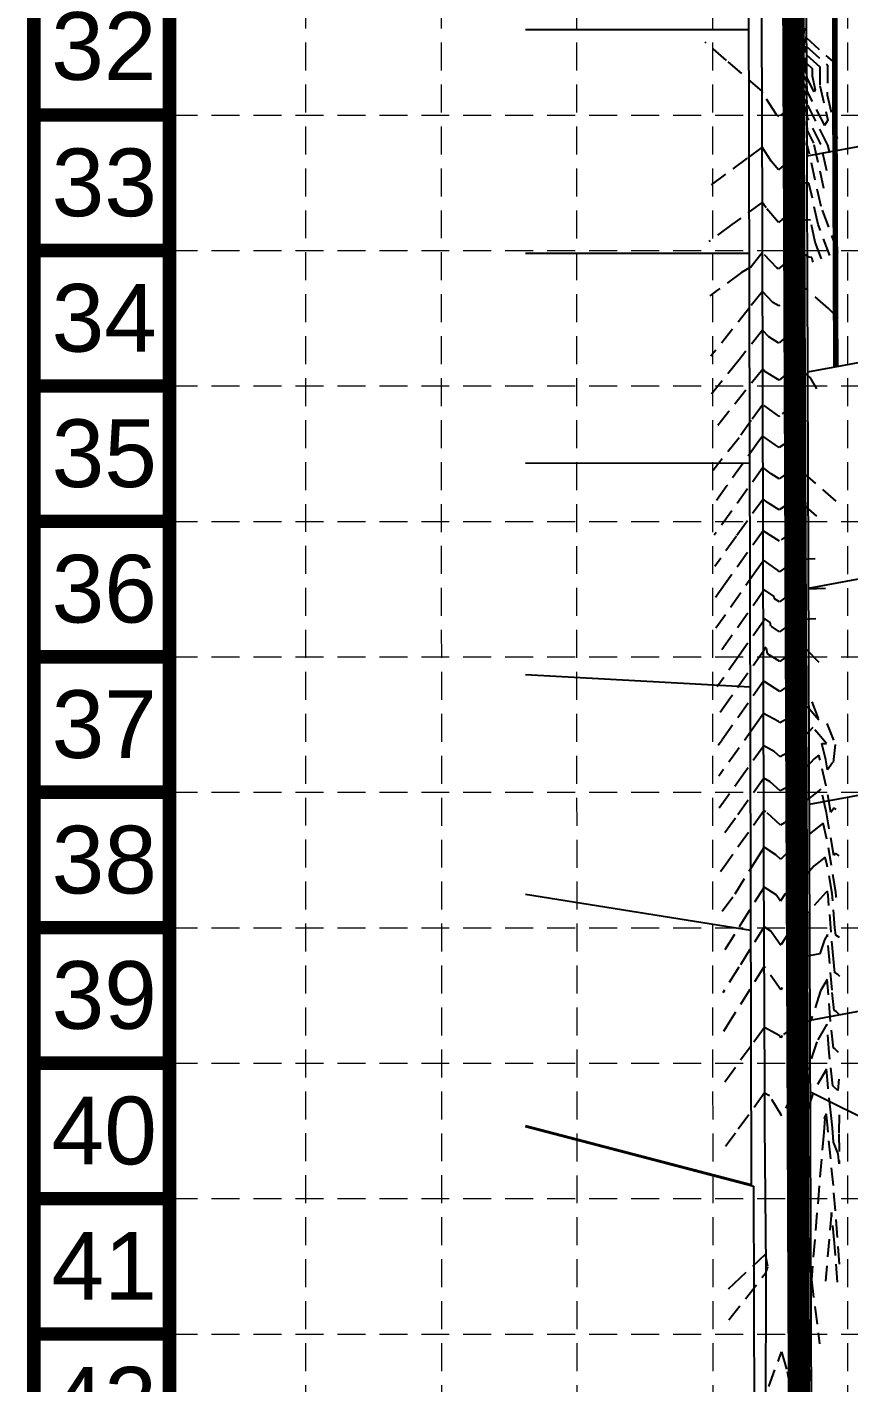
# Model space of a CAD drawing. Header units: feet. Extents: x 4586 to 6528, y 2127 to 5231.
# Drawn here: x 4585.7 to 4879.3, y 3177.6 to 3662.3 of the extents above; entities that cross this region are included whole.
import ezdxf
from ezdxf.enums import TextEntityAlignment as Align

# ---------------------------------------------------------------- set-up
doc = ezdxf.new("R2010")
doc.units = ezdxf.units.FT
doc.header["$LTSCALE"] = 80
doc.header["$MEASUREMENT"] = 0
for name, pattern in [('HIDDEN', [0.375, 0.25, -0.125]), ('PHANTOM2', [1.25, 0.625, -0.125, 0.125, -0.125, 0.125, -0.125]), ('TIGHT', [0.12, 0.08, -0.04])]:
    doc.linetypes.add(name, pattern=pattern)
for name, color, linetype in [('BASE', 7, 'CONTINUOUS'), ('CONT-MJR', 9, 'TIGHT'), ('CONT-MNR', 8, 'TIGHT'), ('FAIRWAY', 8, 'CONTINUOUS'), ('GRID', 254, 'HIDDEN'), ('LIMITS OF DISTURBANCE', 1, 'HIDDEN'), ('LOTS', 8, 'CONTINUOUS'), ('P-RW', 161, 'TIGHT'), ('PROPERTY', 7, 'PHANTOM2'), ('ROAD-LINE', 60, 'CONTINUOUS'), ('SHORES', 8, 'CONTINUOUS')]:
    doc.layers.add(name, color=color, linetype=linetype)
doc.styles.get("Standard").update_dxf_attribs({"font": 'ARIAL.TTF', "height": 6.4})

msp = doc.modelspace()

# ---------------------------------------------------------------- linework, layer by layer
at = {"layer": 'BASE', "const_width": 4.84}
for points in [[(6525.11, 2129.65), (6525.11, 5228.91), (4588.08, 5228.91), (4588.08, 2129.65)], [(6476.69, 2178.08), (6476.69, 5180.48), (4636.51, 5180.48), (4636.51, 2178.08)]]:
    msp.add_lwpolyline(points, close=True, dxfattribs=at)
for points in [[(4636.51, 3630.86), (4588.08, 3630.86)], [(4636.51, 3582.43), (4588.08, 3582.43)], [(4636.51, 3534), (4588.08, 3534)], [(4636.51, 3485.58), (4588.08, 3485.58)], [(4636.51, 3437.15), (4588.08, 3437.15)], [(4636.51, 3388.73), (4588.08, 3388.73)], [(4636.51, 3340.3), (4588.08, 3340.3)], [(4636.51, 3291.87), (4588.08, 3291.87)], [(4636.51, 3243.45), (4588.08, 3243.45)], [(4636.51, 3195.02), (4588.08, 3195.02)]]:
    msp.add_lwpolyline(points, dxfattribs=at)
at = {"layer": 'CONT-MJR', "color": 35, "extrusion": (0.991706, -0.128528, 0), "elevation": 4353.08}
msp.add_lwpolyline([(4237.04, 505), (4253.36, 505)], dxfattribs=at)
at = {"layer": 'CONT-MJR', "color": 35, "extrusion": (0.156007, -0.987756, 0), "elevation": -2855.03}
msp.add_lwpolyline([(5374.86, 505), (5375.17, 505)], dxfattribs=at)
at = {"layer": 'CONT-MJR', "color": 35}
for points, elevation in [([(4863.95, 3658.63), (4874.36, 3649.23)], 505), ([(4853.58, 3576.22), (4848.37, 3581.67)], 510), ([(4858.28, 3579.37), (4854.18, 3575.85)], 510), ([(4864.92, 3579.99), (4861.85, 3582.05)], 510), ([(4866.04, 3579.92), (4864.92, 3579.99)], 510), ([(4854.41, 3511.96), (4852.89, 3512.94)], 515), ([(4841.45, 3506.35), (4835.71, 3498.27)], 515), ([(4860.51, 3461.11), (4858.46, 3459.67)], 520), ([(4870.86, 3461.63), (4860.51, 3461.11)], 520), ([(4854.48, 3456.82), (4852.72, 3457.93)], 520), ([(4843.13, 3452.74), (4831.98, 3436.91)], 520), ([(4871.26, 3406.21), (4866.4, 3411.86)], 525), ([(4848.85, 3405.32), (4842.18, 3395.98)], 525), ([(4854.7, 3401.38), (4852.62, 3403.28)], 525), ([(4858.4, 3403.37), (4854.7, 3401.38)], 525), ([(4860.7, 3405.72), (4858.4, 3403.37)], 525), ([(4871.05, 3400.31), (4869.66, 3406.18)], 525), ([(4874.37, 3405.75), (4873.66, 3399.12)], 525), ([(4873.66, 3399.12), (4873.44, 3399.29)], 525), ([(4842.18, 3395.98), (4832.98, 3383.07)], 525), ([(4871.13, 3353.06), (4860.94, 3341.53)], 530), ([(4851.34, 3339.11), (4848.99, 3340.61)], 530), ([(4839.91, 3326.14), (4834.21, 3317.04)], 530), ([(4874.29, 3324.2), (4873.77, 3329.13)], 530), ([(4876.03, 3322.88), (4875.34, 3323.56)], 530), ([(4870.63, 3272.16), (4870.29, 3267.1)], 535), ([(4871.24, 3273.27), (4871.2, 3273.71)], 535), ([(4873.74, 3248.13), (4871.34, 3272.33)], 535), ([(4870.29, 3267.1), (4865.86, 3214.45)], 535)]:
    msp.add_lwpolyline(points, dxfattribs=dict(at, elevation=elevation))
at = {"layer": 'CONT-MJR', "color": 35, "extrusion": (0.999978, -0.006706, 0), "elevation": 4849.78}
msp.add_lwpolyline([(3681.84, 505), (3667.25, 505)], dxfattribs=at)
at = {"layer": 'CONT-MJR', "color": 35, "extrusion": (0.869696, 0.493587, 0), "elevation": 6025.92}
msp.add_lwpolyline([(763.03, 505), (768.19, 505)], dxfattribs=at)
at = {"layer": 'CONT-MJR', "color": 35, "extrusion": (0.999157, 0.041058, 0), "elevation": 5009.37}
msp.add_lwpolyline([(3427.25, 505), (3435.14, 505)], dxfattribs=at)
at = {"layer": 'CONT-MJR', "color": 35, "extrusion": (0.891505, 0.45301, 0), "elevation": 5981.1}
msp.add_lwpolyline([(1021.85, 505), (1032.56, 505)], dxfattribs=at)
at = {"layer": 'CONT-MJR', "color": 35, "extrusion": (0.976046, 0.217564, 0)}
for points, elevation in [([(2464.63, 505), (2474.38, 505)], 5540.33), ([(2434.5, 510), (2435.49, 510)], 5528.34)]:
    msp.add_lwpolyline(points, dxfattribs=dict(at, elevation=elevation))
at = {"layer": 'CONT-MJR', "color": 35, "extrusion": (0.781859, -0.623455, 0), "elevation": 1557.73}
for points in [[(5821.44, 510), (5816.64, 510)], [(5823.1, 510), (5821.44, 510)]]:
    msp.add_lwpolyline(points, dxfattribs=at)
at = {"layer": 'CONT-MJR', "color": 35, "extrusion": (0.600644, -0.799517, 0), "elevation": 56.33}
msp.add_lwpolyline([(6038.66, 510), (6034.2, 510)], dxfattribs=at)
at = {"layer": 'CONT-MJR', "color": 35, "extrusion": (0.938841, 0.344351, 0), "elevation": 5801.06}
msp.add_lwpolyline([(1683.59, 510), (1684.37, 510)], dxfattribs=at)
at = {"layer": 'CONT-MJR', "color": 35, "extrusion": (-0.591588, 0.80624, 0), "elevation": 18.15}
for points in [[(-6017.6, 510), (-6006.58, 510)], [(-6006.58, 510), (-6003.56, 510)]]:
    msp.add_lwpolyline(points, dxfattribs=at)
at = {"layer": 'CONT-MJR', "color": 35, "extrusion": (0.510052, -0.860143, 0), "elevation": -605.53}
msp.add_lwpolyline([(5991.09, 510), (5987.08, 510)], dxfattribs=at)
at = {"layer": 'CONT-MJR', "color": 35, "extrusion": (0.522867, 0.852414, 0), "elevation": 5586.2}
msp.add_lwpolyline([(-2268.07, 510), (-2267.37, 510)], dxfattribs=at)
at = {"layer": 'CONT-MJR', "color": 35, "extrusion": (0.813034, -0.582216, 0), "elevation": 1894.81}
for points in [[(5681.61, 515), (5679.11, 515)], [(5679.11, 515), (5669.56, 515)]]:
    msp.add_lwpolyline(points, dxfattribs=at)
at = {"layer": 'CONT-MJR', "color": 35, "extrusion": (0.749918, 0.661531, 0), "elevation": 5962}
msp.add_lwpolyline([(-570.7, 515), (-570.58, 515)], dxfattribs=at)
at = {"layer": 'CONT-MJR', "color": 35, "extrusion": (-0.584536, -0.811368, 0), "elevation": -5686.97}
msp.add_lwpolyline([(1884.03, 515), (1878.69, 515)], dxfattribs=at)
at = {"layer": 'CONT-MJR', "color": 35, "extrusion": (0.645494, -0.763765, 0), "elevation": 451.4}
msp.add_lwpolyline([(5982.23, 515), (5976.55, 515)], dxfattribs=at)
at = {"layer": 'CONT-MJR', "color": 35, "extrusion": (0.559243, -0.829003, 0), "elevation": -196.62}
msp.add_lwpolyline([(5990.35, 515), (5988.36, 515)], dxfattribs=at)
at = {"layer": 'CONT-MJR', "color": 35, "extrusion": (0.815706, -0.578466, 0), "elevation": 1920.89}
msp.add_lwpolyline([(5650.86, 515), (5642.65, 515)], dxfattribs=at)
at = {"layer": 'CONT-MJR', "color": 35, "extrusion": (0.944043, -0.329824, 0), "elevation": 3435.97}
msp.add_lwpolyline([(4866.89, 520), (4866.22, 520)], dxfattribs=at)
at = {"layer": 'CONT-MJR', "color": 35, "extrusion": (-0.58083, -0.814025, 0), "elevation": -5633.97}
msp.add_lwpolyline([(1941.21, 520), (1936.73, 520)], dxfattribs=at)
at = {"layer": 'CONT-MJR', "color": 35, "extrusion": (0.817655, -0.575708, 0), "elevation": 1972.24}
msp.add_lwpolyline([(5621.06, 520), (5611.38, 520)], dxfattribs=at)
at = {"layer": 'CONT-MJR', "color": 35, "extrusion": (0.981296, 0.192504, 0), "elevation": 5427.62}
msp.add_lwpolyline([(2459.09, 520), (2459.85, 520)], dxfattribs=at)
at = {"layer": 'CONT-MJR', "color": 35, "extrusion": (0.582456, -0.812862, 0), "elevation": 17.6}
msp.add_lwpolyline([(5964.37, 520), (5959.47, 520)], dxfattribs=at)
at = {"layer": 'CONT-MJR', "color": 35, "extrusion": (0.931952, 0.362582, 0), "elevation": 5777.54}
msp.add_lwpolyline([(1414.71, 525), (1406.63, 525)], dxfattribs=at)
at = {"layer": 'CONT-MJR', "color": 35, "extrusion": (0.732763, -0.680484, 0), "elevation": 1244.2}
msp.add_lwpolyline([(5811.59, 525), (5803.22, 525)], dxfattribs=at)
at = {"layer": 'CONT-MJR', "color": 35, "extrusion": (-0.476024, -0.879432, 0), "elevation": -5302.91}
msp.add_lwpolyline([(2647.51, 525), (2643.22, 525)], dxfattribs=at)
at = {"layer": 'CONT-MJR', "color": 35, "extrusion": (0.016564, -0.999863, 0), "elevation": -3325.05}
msp.add_lwpolyline([(4925.41, 525), (4927.01, 525)], dxfattribs=at)
at = {"layer": 'CONT-MJR', "color": 35, "extrusion": (0.985679, 0.168634, 0)}
for points, elevation in [([(2526.62, 525), (2530.19, 525)], 5374.7), ([(2482.35, 530), (2483.52, 530)], 5367.33)]:
    msp.add_lwpolyline(points, dxfattribs=dict(at, elevation=elevation))
at = {"layer": 'CONT-MJR', "color": 35, "extrusion": (0.812764, -0.582594, 0), "elevation": 1980.55}
msp.add_lwpolyline([(5602.05, 525), (5598.98, 525)], dxfattribs=at)
at = {"layer": 'CONT-MJR', "color": 35, "extrusion": (0.62391, -0.781497, 0), "elevation": 418.74}
msp.add_lwpolyline([(5899.35, 530), (5898.78, 530)], dxfattribs=at)
at = {"layer": 'CONT-MJR', "color": 35, "extrusion": (0.973303, 0.229525, 0), "elevation": 5511.22}
msp.add_lwpolyline([(2145.38, 530), (2145.74, 530)], dxfattribs=at)
at = {"layer": 'CONT-MJR', "color": 35, "extrusion": (0.996505, 0.083537, 0), "elevation": 5134.84}
msp.add_lwpolyline([(2910.36, 530), (2933.22, 530)], dxfattribs=at)
at = {"layer": 'CONT-MJR', "color": 35, "extrusion": (0.847201, -0.531272, 0), "elevation": 2333.3}
msp.add_lwpolyline([(5406.3, 530), (5389.22, 530)], dxfattribs=at)
at = {"layer": 'CONT-MJR', "color": 35, "extrusion": (-0.600673, 0.799495, 0), "elevation": -248.3}
msp.add_lwpolyline([(-5893.46, 530), (-5890.39, 530)], dxfattribs=at)
at = {"layer": 'CONT-MJR', "color": 35, "extrusion": (0.820573, 0.571542, 0), "elevation": 5889.32}
msp.add_lwpolyline([(-39.03, 530), (-32.76, 530)], dxfattribs=at)
at = {"layer": 'CONT-MJR', "color": 35, "extrusion": (0.848824, -0.528676, 0), "elevation": 2358.38}
msp.add_lwpolyline([(5403.37, 530), (5396.63, 530)], dxfattribs=at)
at = {"layer": 'CONT-MJR', "color": 35, "extrusion": (-0.522656, -0.852544, 0), "elevation": -5381.6}
msp.add_lwpolyline([(2419.37, 530), (2418.13, 530)], dxfattribs=at)
at = {"layer": 'CONT-MJR', "color": 35, "extrusion": (-0.638927, -0.769268, 0), "elevation": -5629.14}
msp.add_lwpolyline([(1655.82, 535), (1656.14, 535)], dxfattribs=at)
at = {"layer": 'CONT-MJR', "color": 35, "extrusion": (-0.047356, -0.998878, 0), "elevation": -3499.33}
msp.add_lwpolyline([(4710, 535), (4709.95, 535)], dxfattribs=at)
at = {"layer": 'CONT-MJR', "color": 35, "extrusion": (0.867143, -0.49806, 0), "elevation": 2593.52}
msp.add_lwpolyline([(5264.92, 535), (5263.37, 535)], dxfattribs=at)
at = {"layer": 'CONT-MJR', "color": 35, "extrusion": (0.994529, 0.104459, 0), "elevation": 5186.51}
msp.add_lwpolyline([(2745.58, 535), (2746.52, 535)], dxfattribs=at)
at = {"layer": 'CONT-MJR', "color": 35, "extrusion": (0.996894, 0.078756, 0), "elevation": 5114.41}
msp.add_lwpolyline([(2825.98, 535), (2854.21, 535)], dxfattribs=at)
at = {"layer": 'CONT-MJR', "color": 35, "extrusion": (0.991634, 0.12908, 0), "elevation": 5240.07}
msp.add_lwpolyline([(2559.47, 535), (2536.41, 535)], dxfattribs=at)
at = {"layer": 'CONT-MNR', "color": 35, "extrusion": (0.991706, -0.128528, 0)}
for points, elevation in [([(4235.66, 506), (4256.43, 506)], 4352.49), ([(4239.81, 503), (4247.21, 503)], 4354.26), ([(4241.2, 502), (4244.14, 502)], 4354.85)]:
    msp.add_lwpolyline(points, dxfattribs=dict(at, elevation=elevation))
at = {"layer": 'CONT-MNR', "color": 35, "extrusion": (0.156007, -0.987756, 0)}
for points, elevation in [([(5375.16, 506), (5375.55, 506)], -2858.14), ([(5374.56, 504), (5374.79, 504)], -2851.91), ([(5374.27, 503), (5374.4, 503)], -2848.8), ([(5373.97, 502), (5374.02, 502)], -2845.69)]:
    msp.add_lwpolyline(points, dxfattribs=dict(at, elevation=elevation))
at = {"layer": 'CONT-MNR', "color": 35, "extrusion": (-0.650821, -0.759231, 0), "elevation": -5918.54}
msp.add_lwpolyline([(1295.62, 507), (1285.49, 507)], dxfattribs=at)
at = {"layer": 'CONT-MNR', "color": 35}
for points, elevation in [([(4862.32, 3643.71), (4863.84, 3655.46)], 504), ([(4864.06, 3655.5), (4871.62, 3648.67)], 504), ([(4848.3, 3639.42), (4835.58, 3650.32)], 507), ([(4864.17, 3652.36), (4868.89, 3648.1)], 503), ([(4864.3, 3645.49), (4863.84, 3646.3)], 502), ([(4864.28, 3649.23), (4866.15, 3647.53)], 502), ([(4868.89, 3648.1), (4868.84, 3641.49)], 503), ([(4866.84, 3639.19), (4864.36, 3644.07)], 502), ([(4848.32, 3639.24), (4848.3, 3639.42)], 507), ([(4848.35, 3639.16), (4848.32, 3639.24)], 507), ([(4848.44, 3638.84), (4848.35, 3639.16)], 507), ([(4861, 3637.87), (4860.9, 3632.77)], 507), ([(4870.62, 3627.12), (4864.38, 3639.39)], 503), ([(4860.9, 3632.77), (4860.22, 3635.27)], 507), ([(4871.81, 3620.13), (4864.4, 3634.71)], 504), ([(4864.11, 3620.58), (4864.34, 3622.29)], 507), ([(4848.33, 3619.37), (4842.92, 3615.4)], 508), ([(4842.92, 3615.4), (4828.86, 3605.08)], 508), ([(4860.24, 3615.8), (4857.56, 3614.27)], 508), ([(4861.78, 3610.12), (4860.24, 3615.8)], 508), ([(4865.02, 3606.51), (4862.65, 3606.66)], 508), ([(4855.43, 3593.57), (4854.16, 3592.47)], 509), ([(4860.25, 3596.34), (4855.43, 3593.57)], 509), ([(4860.73, 3594.58), (4860.25, 3596.34)], 509), ([(4861, 3593.5), (4860.73, 3594.58)], 509), ([(4865.53, 3593.22), (4861, 3593.5)], 509), ([(4867.28, 3585.36), (4865.53, 3593.22)], 509), ([(4869.47, 3579.4), (4867.28, 3585.36)], 509), ([(4848.4, 3567.78), (4843.68, 3561.86)], 511), ([(4854.24, 3562.59), (4852.14, 3563.88)], 511), ([(4843.68, 3561.86), (4829.98, 3544.68)], 511), ([(4875.41, 3558.08), (4872.04, 3561.72)], 511), ([(4854.3, 3549.32), (4850.7, 3551.53)], 512), ([(4840.03, 3543.35), (4830.23, 3531.06)], 512), ([(4849.26, 3539.18), (4848.48, 3540)], 513), ([(4854.36, 3536.06), (4849.26, 3539.18)], 513), ([(4860.81, 3540.91), (4856.63, 3538.01)], 513), ([(4856.63, 3538.01), (4854.36, 3536.06)], 513), ([(4867.82, 3532.93), (4865.5, 3536.87)], 513), ([(4860.37, 3528.11), (4854.62, 3523.25)], 514), ([(4844.41, 3521.65), (4840.03, 3515.48)], 514), ([(4832.73, 3506.32), (4830.74, 3503.83)], 514), ([(4851.56, 3502.64), (4848.58, 3504.79)], 516), ([(4854.42, 3500.81), (4851.56, 3502.64)], 516), ([(4857.49, 3502.88), (4854.42, 3500.81)], 516), ([(4848.62, 3493.51), (4848.59, 3493.55)], 517), ([(4850.24, 3492.35), (4848.62, 3493.51)], 517), ([(4858.92, 3492.69), (4854.42, 3489.65)], 517), ([(4860.47, 3482.6), (4860.36, 3482.51)], 518), ([(4861.02, 3482.12), (4860.47, 3482.6)], 518), ([(4853.96, 3467.98), (4848.78, 3471.68)], 519), ([(4859.51, 3471.14), (4854.44, 3467.51)], 519), ([(4846.18, 3467.85), (4831.79, 3447.4)], 519), ([(4853.99, 3467.79), (4853.96, 3467.98)], 519), ([(4854.44, 3467.51), (4853.99, 3467.79)], 519), ([(4848.72, 3449.92), (4840.07, 3437.63)], 521), ([(4849.06, 3450.9), (4848.72, 3449.92)], 521), ([(4851.44, 3448.07), (4851.19, 3449.38)], 521), ([(4860.54, 3450.4), (4857.41, 3448.21)], 521), ([(4849.2, 3440.5), (4848.74, 3439.18)], 522), ([(4868.71, 3435.09), (4864.03, 3439.85)], 522), ([(4848.76, 3428.44), (4833.95, 3407.4)], 523), ([(4860.62, 3428.96), (4860.58, 3428.96)], 523), ([(4860.66, 3428.92), (4860.62, 3428.96)], 523), ([(4855.32, 3425.27), (4854.6, 3424.76)], 523), ([(4848.8, 3416.92), (4845.65, 3412.5)], 524), ([(4854.12, 3414.05), (4848.8, 3416.92)], 524), ([(4854.64, 3413.56), (4854.12, 3414.05)], 524), ([(4868.54, 3402.02), (4866.88, 3400.7)], 526), ([(4851.11, 3392.51), (4848.89, 3393.72)], 526), ([(4854.75, 3389.19), (4851.11, 3392.51)], 526), ([(4857.31, 3390.57), (4854.75, 3389.19)], 526), ([(4863.04, 3384.87), (4860.82, 3382.48)], 527), ([(4838.72, 3379.45), (4833.19, 3371.71)], 526), ([(4873.94, 3383.1), (4872.78, 3381.48)], 526), ([(4848.96, 3369.05), (4846.98, 3365.88)], 528), ([(4853.14, 3366.38), (4848.96, 3369.05)], 528), ([(4860.87, 3369.78), (4856.95, 3366.83)], 528), ([(4846.98, 3365.88), (4837.82, 3351.27)], 528), ([(4870.82, 3365.57), (4866.9, 3362.44)], 529), ([(4874.43, 3366.91), (4873.9, 3366.17)], 527), ([(4853.33, 3352.05), (4848.98, 3354.83)], 529), ([(4854.89, 3349.81), (4853.33, 3352.05)], 529), ([(4874.28, 3340.31), (4873.26, 3352.49)], 529), ([(4874.78, 3351.48), (4874.65, 3353.07)], 528), ([(4871.59, 3337.88), (4870.51, 3335.99)], 531), ([(4868.87, 3330.97), (4863.14, 3329.85)], 531), ([(4849.01, 3326.39), (4836.38, 3306.27)], 531), ([(4849.35, 3326.18), (4849.01, 3326.39)], 531), ([(4860.97, 3327.4), (4860.53, 3327.07)], 531), ([(4863.14, 3329.85), (4860.97, 3327.4)], 531), ([(4872.76, 3306.79), (4871.5, 3321.84)], 532), ([(4865.65, 3306.98), (4861.02, 3306.08)], 532), ([(4875.79, 3309.29), (4874.8, 3310.26)], 531), ([(4854.59, 3301.66), (4849.07, 3304.58)], 532), ([(4855.43, 3301.78), (4855.01, 3300.94)], 532), ([(4871.4, 3305.79), (4867.81, 3299.55)], 533), ([(4872.25, 3295.62), (4871.4, 3305.79)], 533), ([(4844.35, 3298.07), (4834.81, 3284.91)], 532), ([(4867.81, 3299.55), (4862.42, 3282.99)], 533), ([(4875.55, 3295.69), (4874.25, 3296.96)], 532), ([(4859.45, 3281.48), (4855.21, 3272.95)], 533), ([(4863.76, 3273.04), (4863.67, 3273.02)], 534), ([(4873.37, 3268.76), (4872.93, 3273.12)], 534), ([(4873.77, 3263.68), (4873.37, 3268.76)], 534), ([(4875.85, 3255.87), (4875.42, 3259.5)], 534), ([(4873.02, 3238.53), (4870.95, 3213.99)], 536), ([(4874.12, 3227.51), (4873.02, 3238.53)], 536), ([(4849.52, 3223.59), (4838.12, 3212.93)], 534), ([(4836.38, 3200.08), (4848.99, 3216.16)], 534), ([(4859.81, 3215.91), (4860.89, 3212.12)], 534), ([(4838.12, 3212.93), (4836.18, 3211.12)], 534), ([(4861.23, 3211.32), (4865.52, 3178.35)], 534), ([(4855.23, 3188.62), (4857.23, 3181.62)], 533), ([(4857.23, 3181.62), (4859.6, 3169.61)], 533)]:
    msp.add_lwpolyline(points, dxfattribs=dict(at, elevation=elevation))
at = {"layer": 'CONT-MNR', "color": 35, "extrusion": (0.999157, 0.041058, 0)}
for points, elevation in [([(3441.28, 502), (3442.7, 502)], 5009.88), ([(3431.92, 504), (3437.66, 504)], 5009.54), ([(3436.6, 503), (3440.18, 503)], 5009.71), ([(3419.55, 507), (3430.1, 507)], 5009.02), ([(3422.57, 506), (3432.62, 506)], 5009.19)]:
    msp.add_lwpolyline(points, dxfattribs=dict(at, elevation=elevation))
at = {"layer": 'CONT-MNR', "color": 35, "extrusion": (0.999978, -0.006706, 0)}
for points, elevation in [([(3680.08, 502), (3677.45, 502)], 4841.58), ([(3681.25, 504), (3670.65, 504)], 4847.05)]:
    msp.add_lwpolyline(points, dxfattribs=dict(at, elevation=elevation))
at = {"layer": 'CONT-MNR', "color": 35, "extrusion": (0.869696, 0.493587, 0)}
for points, elevation in [([(760.86, 506), (767.43, 506)], 6024.62), ([(765.19, 504), (768.94, 504)], 6027.23), ([(767.35, 503), (769.69, 503)], 6028.53), ([(758.7, 507), (764.38, 507)], 6023.31)]:
    msp.add_lwpolyline(points, dxfattribs=dict(at, elevation=elevation))
at = {"layer": 'CONT-MNR', "color": 35, "extrusion": (0.974691, 0.223554, 0)}
for points, elevation in [([(2464.81, 502), (2459.71, 502)], 5557.82), ([(2460.87, 503), (2448.06, 503)], 5559.69), ([(2456.94, 504), (2440.91, 504)], 5561.57)]:
    msp.add_lwpolyline(points, dxfattribs=dict(at, elevation=elevation))
at = {"layer": 'CONT-MNR', "color": 35, "extrusion": (0.843563, 0.53703, 0)}
for points, elevation in [([(456.72, 507), (465.83, 507)], 6044.13), ([(443.56, 508), (449.47, 508)], 6033.59), ([(430.41, 509), (432.88, 509)], 6023.04)]:
    msp.add_lwpolyline(points, dxfattribs=dict(at, elevation=elevation))
at = {"layer": 'CONT-MNR', "color": 35, "extrusion": (-0.369948, -0.929052, 0), "elevation": -5178.09}
msp.add_lwpolyline([(3170.47, 507), (3170.3, 507)], dxfattribs=at)
at = {"layer": 'CONT-MNR', "color": 35, "extrusion": (0.865297, -0.50126, 0)}
for points, elevation in [([(5589.4, 502), (5588.53, 502)], 2387.08), ([(5582.15, 503), (5579.98, 503)], 2396.4)]:
    msp.add_lwpolyline(points, dxfattribs=dict(at, elevation=elevation))
at = {"layer": 'CONT-MNR', "color": 35, "extrusion": (0.754456, 0.656351, 0)}
for points, elevation in [([(-447.25, 507), (-445.95, 507)], 6044.94), ([(-461.46, 508), (-457.39, 508)], 6032.55), ([(-475.67, 509), (-468.84, 509)], 6020.17)]:
    msp.add_lwpolyline(points, dxfattribs=dict(at, elevation=elevation))
at = {"layer": 'CONT-MNR', "color": 35, "extrusion": (0.65693, -0.753951, 0), "elevation": 451.89}
msp.add_lwpolyline([(6051.88, 507), (6044.59, 507)], dxfattribs=at)
at = {"layer": 'CONT-MNR', "color": 35, "extrusion": (-0.497157, 0.867661, 0), "elevation": 737.89}
msp.add_lwpolyline([(-6024.32, 507), (-6023.7, 507)], dxfattribs=at)
at = {"layer": 'CONT-MNR', "color": 35, "extrusion": (0.611505, -0.79124, 0), "elevation": 108.47}
msp.add_lwpolyline([(6063.91, 507), (6063.98, 507)], dxfattribs=at)
at = {"layer": 'CONT-MNR', "color": 35, "extrusion": (0.891505, 0.45301, 0), "elevation": 5979}
msp.add_lwpolyline([(1023.3, 506), (1028.38, 506)], dxfattribs=at)
at = {"layer": 'CONT-MNR', "color": 35, "extrusion": (0.969629, 0.244581, 0)}
for points, elevation in [([(2320.17, 507), (2320.95, 507)], 5601.91), ([(2307.81, 508), (2311.38, 508)], 5597.09)]:
    msp.add_lwpolyline(points, dxfattribs=dict(at, elevation=elevation))
at = {"layer": 'CONT-MNR', "color": 35, "extrusion": (-0.062977, -0.998015, 0), "elevation": -3918.98}
msp.add_lwpolyline([(4626.89, 507), (4626.68, 507)], dxfattribs=at)
at = {"layer": 'CONT-MNR', "color": 35, "extrusion": (0.976046, 0.217564, 0)}
for points, elevation in [([(2452.58, 507), (2474.76, 507)], 5535.53), ([(2458.6, 506), (2475.27, 506)], 5537.93), ([(2470.65, 504), (2473.49, 504)], 5542.72), ([(2446.55, 508), (2461.67, 508)], 5533.13)]:
    msp.add_lwpolyline(points, dxfattribs=dict(at, elevation=elevation))
at = {"layer": 'CONT-MNR', "color": 35, "extrusion": (-0.65693, 0.753951, 0), "elevation": -466.1}
msp.add_lwpolyline([(-6036.68, 508), (-6032.2, 508)], dxfattribs=at)
at = {"layer": 'CONT-MNR', "color": 35, "extrusion": (-0.591588, 0.80624, 0), "elevation": 34}
msp.add_lwpolyline([(-6038.48, 509), (-6024.98, 509)], dxfattribs=at)
at = {"layer": 'CONT-MNR', "color": 35, "extrusion": (0.938841, 0.344351, 0)}
for points, elevation in [([(1683.88, 507), (1701.34, 507)], 5810.57), ([(1683.78, 508), (1695.68, 508)], 5807.4)]:
    msp.add_lwpolyline(points, dxfattribs=dict(at, elevation=elevation))
at = {"layer": 'CONT-MNR', "color": 35, "extrusion": (0.591588, -0.80624, 0), "elevation": -34}
msp.add_lwpolyline([(6024.98, 509), (6014.75, 509)], dxfattribs=at)
at = {"layer": 'CONT-MNR', "color": 35, "extrusion": (0.72269, 0.691173, 0)}
for points, elevation in [([(-778.09, 511), (-772.69, 511)], 5969.84), ([(-786.02, 512), (-782.75, 512)], 5960.27)]:
    msp.add_lwpolyline(points, dxfattribs=dict(at, elevation=elevation))
at = {"layer": 'CONT-MNR', "color": 35, "extrusion": (0.65122, -0.758889, 0)}
for points, elevation in [([(6013.91, 511), (6003.86, 511)], 457.57), ([(6001.79, 512), (5995.26, 512)], 467.67)]:
    msp.add_lwpolyline(points, dxfattribs=dict(at, elevation=elevation))
at = {"layer": 'CONT-MNR', "color": 35, "extrusion": (0.570924, -0.821003, 0)}
for points, elevation in [([(6030.36, 511), (6029.31, 511)], -154.51), ([(6021.35, 512), (6018.28, 512)], -143.23)]:
    msp.add_lwpolyline(points, dxfattribs=dict(at, elevation=elevation))
at = {"layer": 'CONT-MNR', "color": 35, "extrusion": (-0.652523, -0.757769, 0), "elevation": -5878.08}
msp.add_lwpolyline([(1367.78, 511), (1355.49, 511)], dxfattribs=at)
at = {"layer": 'CONT-MNR', "color": 35, "extrusion": (0.781859, -0.623455, 0)}
for points, elevation in [([(5801.43, 512), (5787.94, 512)], 1575.11), ([(5790.59, 513), (5771.19, 513)], 1583.79), ([(5771.19, 513), (5761.73, 513)], 1583.79), ([(5766.15, 514), (5754.44, 514)], 1592.48)]:
    msp.add_lwpolyline(points, dxfattribs=dict(at, elevation=elevation))
at = {"layer": 'CONT-MNR', "color": 35, "extrusion": (0.510052, -0.860143, 0), "elevation": -585.39}
msp.add_lwpolyline([(5962.45, 511), (5962.45, 511)], dxfattribs=at)
at = {"layer": 'CONT-MNR', "color": 35, "extrusion": (0.652523, 0.757769, 0), "elevation": 5854.99}
msp.add_lwpolyline([(-1379.04, 513), (-1372.85, 513)], dxfattribs=at)
at = {"layer": 'CONT-MNR', "color": 35, "extrusion": (0.815706, -0.578466, 0), "elevation": 1914.46}
msp.add_lwpolyline([(5681.99, 514), (5674.96, 514)], dxfattribs=at)
at = {"layer": 'CONT-MNR', "color": 35, "extrusion": (0.749918, 0.661531, 0)}
for points, elevation in [([(-562.22, 514), (-562.17, 514)], 5969.43), ([(-579.19, 516), (-579.1, 516)], 5954.57), ([(-596.15, 518), (-596.14, 518)], 5939.7)]:
    msp.add_lwpolyline(points, dxfattribs=dict(at, elevation=elevation))
at = {"layer": 'CONT-MNR', "color": 35, "extrusion": (-0.584536, -0.811368, 0)}
for points, elevation in [([(1879.09, 514), (1872.07, 514)], -5696.1), ([(1898.87, 518), (1898.55, 518)], -5659.59)]:
    msp.add_lwpolyline(points, dxfattribs=dict(at, elevation=elevation))
at = {"layer": 'CONT-MNR', "color": 35, "extrusion": (0.541141, 0.840932, 0)}
for points, elevation in [([(-2175.73, 514), (-2175.49, 514)], 5589.61), ([(-2193.84, 517), (-2188.87, 517)], 5561.49)]:
    msp.add_lwpolyline(points, dxfattribs=dict(at, elevation=elevation))
at = {"layer": 'CONT-MNR', "color": 35, "extrusion": (0.559243, -0.829003, 0)}
for points, elevation in [([(5994.86, 514), (5994.6, 514)], -205.87), ([(5976.82, 518), (5969.67, 518)], -168.89)]:
    msp.add_lwpolyline(points, dxfattribs=dict(at, elevation=elevation))
at = {"layer": 'CONT-MNR', "color": 35, "extrusion": (0.813034, -0.582216, 0)}
for points, elevation in [([(5672.45, 516), (5663.02, 516)], 1901.44), ([(5663.02, 516), (5642.64, 516)], 1901.44), ([(5663.3, 517), (5646.93, 517)], 1908.07), ([(5654.14, 518), (5630.84, 518)], 1914.7), ([(5646.93, 517), (5633.73, 517)], 1908.07), ([(5630.84, 518), (5624.83, 518)], 1914.7)]:
    msp.add_lwpolyline(points, dxfattribs=dict(at, elevation=elevation))
at = {"layer": 'CONT-MNR', "color": 35, "extrusion": (-0.645494, 0.763765, 0)}
for points, elevation in [([(-5974.91, 516), (-5971.07, 516)], -460.1), ([(-5967.58, 517), (-5965.59, 517)], -468.81)]:
    msp.add_lwpolyline(points, dxfattribs=dict(at, elevation=elevation))
at = {"layer": 'CONT-MNR', "color": 35, "extrusion": (-0.659651, -0.751572, 0)}
for points, elevation in [([(1359.69, 516), (1340.65, 516)], -5840.71), ([(1358.06, 517), (1348.17, 517)], -5832.17)]:
    msp.add_lwpolyline(points, dxfattribs=dict(at, elevation=elevation))
at = {"layer": 'CONT-MNR', "color": 35, "extrusion": (-0.541141, -0.840932, 0), "elevation": -5552.11}
msp.add_lwpolyline([(2199.88, 518), (2193.32, 518)], dxfattribs=at)
at = {"layer": 'CONT-MNR', "color": 35, "extrusion": (-0.45891, -0.888483, 0), "elevation": -5324.57}
msp.add_lwpolyline([(2723.86, 518), (2720.95, 518)], dxfattribs=at)
at = {"layer": 'CONT-MNR', "color": 35, "extrusion": (0.817655, -0.575708, 0)}
for points, elevation in [([(5629.83, 519), (5625.5, 519)], 1966.04), ([(5597.26, 521), (5583.55, 521)], 1978.44), ([(5603.52, 522), (5583.14, 522)], 1984.64), ([(5583.14, 522), (5575.09, 522)], 1984.64), ([(5569.02, 523), (5566.62, 523)], 1990.84)]:
    msp.add_lwpolyline(points, dxfattribs=dict(at, elevation=elevation))
at = {"layer": 'CONT-MNR', "color": 35, "extrusion": (0.944043, -0.329824, 0)}
for points, elevation in [([(4876.65, 519), (4876.35, 519)], 3432.41), ([(4836.05, 523), (4835.83, 523)], 3446.66)]:
    msp.add_lwpolyline(points, dxfattribs=dict(at, elevation=elevation))
at = {"layer": 'CONT-MNR', "color": 35, "extrusion": (-0.573702, 0.819064, 0)}
for points, elevation in [([(-5972.85, 519), (-5971.65, 519)], 55.17), ([(-5954.46, 522), (-5949.34, 522)], 28.8)]:
    msp.add_lwpolyline(points, dxfattribs=dict(at, elevation=elevation))
at = {"layer": 'CONT-MNR', "color": 35, "extrusion": (0.049925, -0.998753, 0)}
for points, elevation in [([(5034.54, 519), (5027.76, 519)], -3224.84), ([(5033.66, 521), (5026.74, 521)], -3203.43), ([(5029.7, 522), (5026.22, 522)], -3192.73)]:
    msp.add_lwpolyline(points, dxfattribs=dict(at, elevation=elevation))
at = {"layer": 'CONT-MNR', "color": 35, "extrusion": (-0.58083, -0.814025, 0)}
for points, elevation in [([(1945.49, 521), (1942.88, 521)], -5625.59), ([(1949.76, 522), (1949.03, 522)], -5617.22)]:
    msp.add_lwpolyline(points, dxfattribs=dict(at, elevation=elevation))
at = {"layer": 'CONT-MNR', "color": 35, "extrusion": (-0.532363, -0.846516, 0)}
for points, elevation in [([(2274.83, 521), (2271.2, 521)], -5501.58), ([(2286.28, 523), (2279.54, 523)], -5483.53)]:
    msp.add_lwpolyline(points, dxfattribs=dict(at, elevation=elevation))
at = {"layer": 'CONT-MNR', "color": 35, "extrusion": (-0.582456, 0.812862, 0), "elevation": -26.31}
msp.add_lwpolyline([(-5956.84, 521), (-5953.28, 521)], dxfattribs=at)
at = {"layer": 'CONT-MNR', "color": 35, "extrusion": (0.981296, 0.192504, 0)}
for points, elevation in [([(2440.23, 522), (2442.13, 522)], 5421.32), ([(2430.8, 523), (2431.1, 523)], 5418.17)]:
    msp.add_lwpolyline(points, dxfattribs=dict(at, elevation=elevation))
at = {"layer": 'CONT-MNR', "color": 35, "extrusion": (0.532363, 0.846516, 0), "elevation": 5492.55}
msp.add_lwpolyline([(-2280.56, 522), (-2275.37, 522)], dxfattribs=at)
at = {"layer": 'CONT-MNR', "color": 35, "extrusion": (0.582456, -0.812862, 0), "elevation": 35.03}
msp.add_lwpolyline([(5949.31, 522), (5947.09, 522)], dxfattribs=at)
at = {"layer": 'CONT-MNR', "color": 35, "extrusion": (0.573702, -0.819064, 0), "elevation": -20.01}
msp.add_lwpolyline([(5948.33, 523), (5941.9, 523)], dxfattribs=at)
at = {"layer": 'CONT-MNR', "color": 35, "extrusion": (0.732763, -0.680484, 0)}
for points, elevation in [([(5815.86, 524), (5811.69, 524)], 1236.25), ([(5803.74, 526), (5794.74, 526)], 1252.15)]:
    msp.add_lwpolyline(points, dxfattribs=dict(at, elevation=elevation))
at = {"layer": 'CONT-MNR', "color": 35, "extrusion": (0.757889, 0.652383, 0), "elevation": 5917.39}
msp.add_lwpolyline([(-588.35, 524), (-580.57, 524)], dxfattribs=at)
at = {"layer": 'CONT-MNR', "color": 35, "extrusion": (0.931952, 0.362582, 0), "elevation": 5775.29}
msp.add_lwpolyline([(1423.98, 524), (1416.89, 524)], dxfattribs=at)
at = {"layer": 'CONT-MNR', "color": 35, "extrusion": (0.474246, -0.880393, 0)}
for points, elevation in [([(5898.37, 524), (5892.86, 524)], -702.98), ([(5877.26, 527), (5875.66, 527)], -670.72)]:
    msp.add_lwpolyline(points, dxfattribs=dict(at, elevation=elevation))
at = {"layer": 'CONT-MNR', "color": 35, "extrusion": (0.715248, -0.698871, 0)}
for points, elevation in [([(5841.21, 524), (5839.57, 524)], 1088.28), ([(5824.66, 526), (5819.72, 526)], 1104.61), ([(5816.39, 527), (5809.8, 527)], 1112.78), ([(5802.5, 528), (5799.88, 528)], 1120.94)]:
    msp.add_lwpolyline(points, dxfattribs=dict(at, elevation=elevation))
at = {"layer": 'CONT-MNR', "color": 35, "extrusion": (0.814164, -0.580635, 0)}
for points, elevation in [([(5591.88, 524), (5569.71, 524)], 1963.74), ([(5578.48, 526), (5560.96, 526)], 1977.28), ([(5569.05, 527), (5545.5, 527)], 1984.05), ([(5545.5, 527), (5542.31, 527)], 1984.05)]:
    msp.add_lwpolyline(points, dxfattribs=dict(at, elevation=elevation))
at = {"layer": 'CONT-MNR', "color": 35, "extrusion": (0.973303, 0.229525, 0)}
for points, elevation in [([(2182.28, 526), (2193.74, 526)], 5519.41), ([(2173.06, 527), (2181.74, 527)], 5517.36), ([(2163.83, 528), (2169.74, 528)], 5515.31), ([(2154.61, 529), (2157.74, 529)], 5513.26)]:
    msp.add_lwpolyline(points, dxfattribs=dict(at, elevation=elevation))
at = {"layer": 'CONT-MNR', "color": 35, "extrusion": (0.62391, -0.781497, 0)}
for points, elevation in [([(5920.31, 527), (5912.3, 527)], 388.83), ([(5913.33, 528), (5903.87, 528)], 398.8)]:
    msp.add_lwpolyline(points, dxfattribs=dict(at, elevation=elevation))
at = {"layer": 'CONT-MNR', "color": 35, "extrusion": (0.985679, 0.168634, 0)}
for points, elevation in [([(2511.34, 526), (2520.86, 526)], 5373.22), ([(2496.06, 527), (2511.52, 527)], 5371.75), ([(2483.02, 528), (2502.19, 528)], 5370.28), ([(2482.69, 529), (2492.86, 529)], 5368.81)]:
    msp.add_lwpolyline(points, dxfattribs=dict(at, elevation=elevation))
at = {"layer": 'CONT-MNR', "color": 35, "extrusion": (-0.476024, -0.879432, 0), "elevation": -5282.55}
msp.add_lwpolyline([(2655.12, 527), (2654.34, 527)], dxfattribs=at)
at = {"layer": 'CONT-MNR', "color": 35, "extrusion": (-0.674808, -0.737994, 0)}
for points, elevation in [([(1303.98, 527), (1296.96, 527)], -5768.26), ([(1312.25, 528), (1309.93, 528)], -5759.3)]:
    msp.add_lwpolyline(points, dxfattribs=dict(at, elevation=elevation))
at = {"layer": 'CONT-MNR', "color": 35, "extrusion": (-0.582586, -0.812769, 0)}
for points, elevation in [([(1991.38, 526), (1990.43, 526)], -5589.17), ([(2001.89, 527), (2000.27, 527)], -5576.3)]:
    msp.add_lwpolyline(points, dxfattribs=dict(at, elevation=elevation))
at = {"layer": 'CONT-MNR', "color": 35, "extrusion": (0.74931, -0.66222, 0)}
for points, elevation in [([(5746.69, 528), (5743.97, 528)], 1410.76), ([(5742.46, 529), (5733.41, 529)], 1420.14)]:
    msp.add_lwpolyline(points, dxfattribs=dict(at, elevation=elevation))
at = {"layer": 'CONT-MNR', "color": 35, "extrusion": (-0.474246, 0.880393, 0), "elevation": 659.97}
msp.add_lwpolyline([(-5870.22, 528), (-5869.92, 528)], dxfattribs=at)
at = {"layer": 'CONT-MNR', "color": 35, "extrusion": (0.847201, -0.531272, 0)}
for points, elevation in [([(5418.34, 529), (5407.93, 529)], 2325.73), ([(5407.93, 529), (5390.06, 529)], 2325.73), ([(5370.51, 531), (5366.9, 531)], 2340.86)]:
    msp.add_lwpolyline(points, dxfattribs=dict(at, elevation=elevation))
at = {"layer": 'CONT-MNR', "color": 35, "extrusion": (-0.600673, 0.799495, 0), "elevation": -236.99}
msp.add_lwpolyline([(-5901.91, 529), (-5896.33, 529)], dxfattribs=at)
at = {"layer": 'CONT-MNR', "color": 35, "extrusion": (0.808403, -0.58863, 0), "elevation": 1938.24}
msp.add_lwpolyline([(5556.86, 528), (5549.83, 528)], dxfattribs=at)
at = {"layer": 'CONT-MNR', "color": 35, "extrusion": (0.848824, -0.528676, 0)}
for points, elevation in [([(5412.99, 529), (5410.06, 529)], 2349.98), ([(5393.74, 531), (5383.2, 531)], 2366.79)]:
    msp.add_lwpolyline(points, dxfattribs=dict(at, elevation=elevation))
at = {"layer": 'CONT-MNR', "color": 35, "extrusion": (0.994529, 0.104459, 0)}
for points, elevation in [([(2823.58, 528), (2823.93, 528)], 5198.21), ([(2810.22, 529), (2812.87, 529)], 5196.54), ([(2783.48, 531), (2790.75, 531)], 5193.19), ([(2770.12, 532), (2779.69, 532)], 5191.52), ([(2756.75, 533), (2768.63, 533)], 5189.85), ([(2746.19, 534), (2757.57, 534)], 5188.18)]:
    msp.add_lwpolyline(points, dxfattribs=dict(at, elevation=elevation))
at = {"layer": 'CONT-MNR', "color": 35, "extrusion": (0.950973, -0.309273, 0)}
for points, elevation in [([(4678.75, 531), (4673.47, 531)], 3599.99), ([(4661.01, 532), (4649.66, 532)], 3604.34), ([(4625.52, 534), (4616.8, 534)], 3613.05)]:
    msp.add_lwpolyline(points, dxfattribs=dict(at, elevation=elevation))
at = {"layer": 'CONT-MNR', "color": 35, "extrusion": (0.996505, 0.083537, 0)}
for points, elevation in [([(2899.27, 531), (2919.26, 531)], 5133.4), ([(2865.99, 534), (2871.32, 534)], 5129.09)]:
    msp.add_lwpolyline(points, dxfattribs=dict(at, elevation=elevation))
at = {"layer": 'CONT-MNR', "color": 35, "extrusion": (-0.522656, -0.852544, 0)}
for points, elevation in [([(2412.88, 529), (2411.32, 529)], -5393.22), ([(2425.85, 531), (2424.94, 531)], -5369.98), ([(2432.34, 532), (2431.76, 532)], -5358.36)]:
    msp.add_lwpolyline(points, dxfattribs=dict(at, elevation=elevation))
at = {"layer": 'CONT-MNR', "color": 35, "extrusion": (0.820573, 0.571542, 0), "elevation": 5880.29}
msp.add_lwpolyline([(-52.06, 531), (-42.24, 531)], dxfattribs=at)
at = {"layer": 'CONT-MNR', "color": 35, "extrusion": (0.867143, -0.49806, 0)}
for points, elevation in [([(5306.8, 532), (5302.11, 532)], 2569.81), ([(5278.88, 534), (5269.17, 534)], 2585.62)]:
    msp.add_lwpolyline(points, dxfattribs=dict(at, elevation=elevation))
at = {"layer": 'CONT-MNR', "color": 35, "extrusion": (-0.608943, 0.793214, 0), "elevation": -337.66}
msp.add_lwpolyline([(-5869.04, 532), (-5861.99, 532)], dxfattribs=at)
at = {"layer": 'CONT-MNR', "color": 35, "extrusion": (0.809604, -0.586976, 0)}
for points, elevation in [([(5521.69, 532), (5513.65, 532)], 1986.12), ([(5502.81, 533), (5485.08, 533)], 1999.89), ([(5485.08, 533), (5479.11, 533)], 1999.89)]:
    msp.add_lwpolyline(points, dxfattribs=dict(at, elevation=elevation))
at = {"layer": 'CONT-MNR', "color": 35, "extrusion": (0.853509, 0.521077, 0)}
for points, elevation in [([(287.59, 532), (288.38, 532)], 5863.86), ([(264.01, 533), (272, 533)], 5849.6)]:
    msp.add_lwpolyline(points, dxfattribs=dict(at, elevation=elevation))
at = {"layer": 'CONT-MNR', "color": 35, "extrusion": (0.984503, 0.17537, 0)}
for points, elevation in [([(2398.36, 532), (2398.41, 532)], 5358.66), ([(2370.77, 533), (2371.25, 533)], 5353.94)]:
    msp.add_lwpolyline(points, dxfattribs=dict(at, elevation=elevation))
at = {"layer": 'CONT-MNR', "color": 35, "extrusion": (0.608943, -0.793214, 0), "elevation": 356.22}
msp.add_lwpolyline([(5854.87, 533), (5852.82, 533)], dxfattribs=at)
at = {"layer": 'CONT-MNR', "color": 35, "extrusion": (-0.191028, 0.981584, 0), "elevation": 2293.67}
msp.add_lwpolyline([(-5400.02, 533), (-5398.65, 533)], dxfattribs=at)
at = {"layer": 'CONT-MNR', "color": 35, "extrusion": (0.522656, 0.852544, 0), "elevation": 5346.74}
msp.add_lwpolyline([(-2438.82, 533), (-2438.57, 533)], dxfattribs=at)
at = {"layer": 'CONT-MNR', "color": 35, "extrusion": (-0.699436, -0.714695, 0), "elevation": -5755.67}
msp.add_lwpolyline([(1188.75, 533), (1186.5, 533)], dxfattribs=at)
at = {"layer": 'CONT-MNR', "color": 35, "extrusion": (0.994694, -0.102877, 0), "elevation": 4511.8}
msp.add_lwpolyline([(3770.32, 533), (3766.23, 533)], dxfattribs=at)
at = {"layer": 'CONT-MNR', "color": 35, "extrusion": (0.46714, 0.884183, 0), "elevation": 5166.42}
msp.add_lwpolyline([(-2756.8, 533), (-2754.75, 533)], dxfattribs=at)
at = {"layer": 'CONT-MNR', "color": 35, "extrusion": (0.992503, -0.122218, 0), "elevation": 4427.19}
msp.add_lwpolyline([(3842.92, 534), (3841.54, 534)], dxfattribs=at)
at = {"layer": 'CONT-MNR', "color": 35, "extrusion": (0.999971, -0.00765, 0), "elevation": 4850.58}
msp.add_lwpolyline([(3310.59, 534), (3303.84, 534)], dxfattribs=at)
at = {"layer": 'CONT-MNR', "color": 35, "extrusion": (0.997875, -0.065161, 0), "elevation": 4640.84}
msp.add_lwpolyline([(3581, 534), (3533.1, 534)], dxfattribs=at)
at = {"layer": 'CONT-MNR', "color": 35, "extrusion": (0.638927, 0.769268, 0), "elevation": 5624.21}
msp.add_lwpolyline([(-1650.98, 534), (-1652.05, 534)], dxfattribs=at)
at = {"layer": 'CONT-MNR', "color": 35, "extrusion": (0.930106, 0.367292, 0), "elevation": 5731.84}
msp.add_lwpolyline([(1240.98, 534), (1245.48, 534)], dxfattribs=at)
at = {"layer": 'CONT-MNR', "color": 35, "extrusion": (0.999919, 0.012711, 0), "elevation": 4916.84}
msp.add_lwpolyline([(3204.4, 534), (3193.63, 534)], dxfattribs=at)
at = {"layer": 'CONT-MNR', "color": 35, "extrusion": (0.983432, 0.181279, 0), "elevation": 5353.54}
msp.add_lwpolyline([(2286.52, 534), (2291.07, 534)], dxfattribs=at)
at = {"layer": 'CONT-MNR', "color": 35, "extrusion": (0.996894, 0.078756, 0), "elevation": 5113.16}
msp.add_lwpolyline([(2819.65, 536), (2833.62, 536)], dxfattribs=at)
at = {"layer": 'CONT-MNR', "color": 35, "extrusion": (0.94247, -0.334292, 0), "elevation": 3495.18}
msp.add_lwpolyline([(4652.96, 534), (4655.35, 534)], dxfattribs=at)
at = {"layer": 'CONT-MNR', "color": 35, "extrusion": (0.98209, -0.188411, 0), "elevation": 4166.86}
msp.add_lwpolyline([(4081.37, 534), (4073.96, 534)], dxfattribs=at)
at = {"layer": 'CONT-MNR', "color": 35, "extrusion": (0.786866, -0.617124, 0), "elevation": 1830.74}
msp.add_lwpolyline([(5523.11, 534), (5524.01, 534)], dxfattribs=at)
at = {"layer": 'CONT-MNR', "color": 35, "extrusion": (0.981117, 0.193415, 0), "elevation": 5390.37}
msp.add_lwpolyline([(2211.29, 534), (2210.09, 534)], dxfattribs=at)
at = {"layer": 'CONT-MNR', "color": 35, "extrusion": (0.96404, -0.265758, 0), "elevation": 3832.99}
msp.add_lwpolyline([(4387.35, 534), (4387.75, 534)], dxfattribs=at)
at = {"layer": 'CONT-MNR', "color": 35, "extrusion": (0.937727, -0.347373, 0), "elevation": 3445.24}
msp.add_lwpolyline([(4663.41, 533), (4676.63, 533)], dxfattribs=at)
at = {"layer": 'FAIRWAY', "linetype": 'Continuous'}
for p, q in [((4763.75, 3269.22), (4845.21, 3247.95)), ((4845.21, 3247.95), (4845.44, 3148.59))]:
    msp.add_line(p, q, dxfattribs=at)
at = {"layer": 'GRID', "color": 252, "linetype": 'HIDDEN', "lineweight": 0, "ltscale": 0.5}
for p, q in [((4685.37, 2371.79), (4685.11, 5178.66)), ((4734, 2371.78), (4733.4, 5178.64)), ((4782.29, 2371.77), (4781.84, 5178.51)), ((4830.97, 2371.77), (4830.2, 5178.44)), ((4878.95, 2371.76), (4878.75, 5178.81)), ((4636.51, 3630.86), (6476.69, 3630.86)), ((4636.51, 3582.43), (6476.69, 3582.43)), ((4636.51, 3534), (6476.69, 3534)), ((4636.51, 3485.58), (6476.69, 3485.58)), ((4636.51, 3437.15), (6476.69, 3437.15)), ((4636.51, 3388.73), (6476.69, 3388.73)), ((4636.51, 3340.3), (6476.69, 3340.3)), ((4636.51, 3291.87), (6476.69, 3291.87)), ((4636.51, 3243.45), (6476.69, 3243.45)), ((4636.51, 3195.02), (6476.69, 3195.02))]:
    msp.add_line(p, q, dxfattribs=at)
at = {"layer": 'LIMITS OF DISTURBANCE', "ltscale": 2, "const_width": 8}
msp.add_lwpolyline([(4862.17, 2991.48), (4859.02, 3764.55), (5060.14, 3763.36), (5059.71, 4080.71), (4859.58, 4081.13), (4855.15, 4081.34), (4855.08, 4364.06), (4855.09, 4610.73)], dxfattribs=at)
at = {"layer": 'LOTS', "color": 7}
for p, q in [((4864.32, 3616.23), (5009.94, 3643.19)), ((4864.61, 3538.99), (5023.78, 3568.46)), ((4864.89, 3461.75), (5037.62, 3493.73)), ((4865.17, 3384.51), (5051.46, 3419)), ((4865.46, 3307.27), (5065.3, 3344.27)), ((4992.58, 3218.43), (4865.55, 3281.5))]:
    msp.add_line(p, q, dxfattribs=at)
at = {"layer": 'P-RW', "color": 41, "elevation": 509.1}
msp.add_lwpolyline([(4873.92, 3724.77, 2, 2, 0), (4874.2, 3693.42, 2, 2, 0), (4874.26, 3634.35, 2, 2, 0), (4874.32, 3618.08, 0, 0, 0)], format="xyseb", dxfattribs=at)
at = {"layer": 'P-RW', "color": 41, "const_width": 2, "elevation": 515.58}
msp.add_lwpolyline([(4874.32, 3618.08), (4874.54, 3556.64), (4874.6, 3540.84)], dxfattribs=at)
at = {"layer": 'PROPERTY', "linetype": 'Continuous'}
msp.add_line((4866.64, 2983.39), (4863.8, 3758.69), dxfattribs=at)
at = {"layer": 'ROAD-LINE', "color": 7}
for p, q in [((4860.98, 3324.29), (4860.26, 3587.58)), ((4849.01, 3323.98), (4848.49, 3532.64))]:
    msp.add_line(p, q, dxfattribs=at)
for points in [[(4848.49, 3532.64, 513.53), (4848.36, 3585.56, 509.72), (4848.32, 3638.83, 507.01), (4847.99, 3692.82, 505.67), (4847.9, 3749.24, 505.69)], [(4860.26, 3587.58, 509.45), (4860.22, 3640.13, 506.75), (4859.89, 3691.75, 505.61), (4859.81, 3747.87, 505.64)], [(4849.01, 3323.98, 531.17), (4849.18, 3269.75, 533.49), (4849.55, 3219.07, 534.05), (4849.42, 3164.51, 532.81), (4849.56, 3110.38, 530.38)], [(4861.4, 3110.18, 530.38), (4861.34, 3161.67, 532.74), (4861.22, 3214.86, 534.09), (4861.11, 3270.38, 533.49), (4861.1, 3273.15, 533.41), (4860.98, 3324.29, 531.22)]]:
    msp.add_polyline3d(points, dxfattribs=at)
at = {"layer": 'SHORES'}
for p, q in [((4843.19, 3777.59), (4844.4, 3248.35)), ((4843.45, 3661.3), (4763.75, 3661.37)), ((4843.64, 3581.3), (4763.75, 3581.37)), ((4843.81, 3506.3), (4763.75, 3506.37)), ((4843.99, 3426.35), (4763.75, 3430.76)), ((4844.19, 3339.35), (4763.75, 3352.14)), ((4844.4, 3248.35), (4763.75, 3269.42))]:
    msp.add_line(p, q, dxfattribs=at)

# ---------------------------------------------------------------- texts
at = {"layer": 'BASE'}
for s, p in [('32', (4613.07, 3655.54)), ('33', (4613.22, 3606.79)), ('34', (4613.22, 3558.36)), ('35', (4613.22, 3509.94)), ('36', (4613.22, 3461.51)), ('37', (4613.22, 3413.09)), ('38', (4613.22, 3364.66)), ('39', (4613.22, 3316.24)), ('40', (4613.22, 3267.81)), ('41', (4613.22, 3219.38)), ('42', (4613.16, 3171.16))]:
    msp.add_text(s, height=24.213, dxfattribs=at).set_placement(p, align=Align.MIDDLE_CENTER)

doc.saveas('drawing.dxf')
